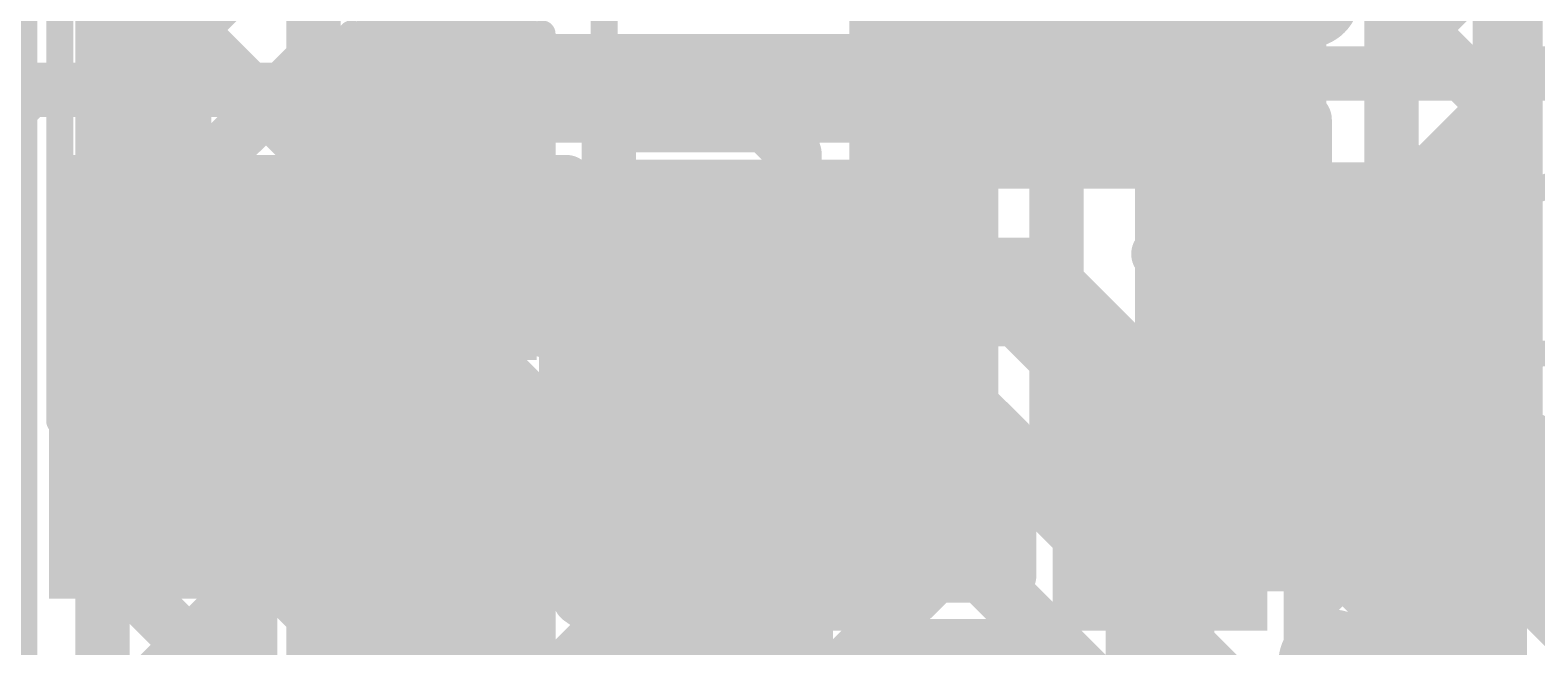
# Model space of a CAD drawing. Header units: millimetres. Extents: x -0.33 to 3.26, y -0.12 to 2.83.
# Drawn here: x 1.3882 to 1.6651, y 2.1546 to 2.268 of the extents above; entities that cross this region are included whole.
import ezdxf

# ---------------------------------------------------------------- set-up
doc = ezdxf.new("R2010")
doc.units = ezdxf.units.MM
doc.header["$MEASUREMENT"] = 0
for name, color, linetype in [('BottomLayer', 5, 'Continuous'), ('BottomOverlay', 54, 'Continuous'), ('BottomPaste', 16, 'Continuous'), ('BottomSolder', 6, 'Continuous'), ('TopLayer', 1, 'Continuous'), ('TopOverlay', 2, 'Continuous'), ('TopPaste', 8, 'Continuous'), ('TopSolder', 216, 'Continuous')]:
    doc.layers.add(name, color=color, linetype=linetype)
doc.styles.add('Arial', font='', dxfattribs={"height": 0.2})
doc.styles.get('Arial').set_extended_font_data('Arial')

# ---------------------------------------------------------------- blocks, each defined once
blk = doc.blocks.new('R__0402_B_117')
at = {"layer": 'BottomLayer'}
for points in [[(-0.0095, 0.0125), (-0.0095, -0.0125), (-0.0275, -0.0125), (-0.0275, 0.0125)], [(0.0275, 0.0125), (0.0275, -0.0125), (0.0095, -0.0125), (0.0095, 0.0125)]]:
    blk.add_hatch(color=5, dxfattribs=at).paths.add_polyline_path(points)
at = {"layer": 'BottomPaste'}
for points in [[(-0.0095, 0.0125), (-0.0095, -0.0125), (-0.0275, -0.0125), (-0.0275, 0.0125)], [(0.0275, 0.0125), (0.0275, -0.0125), (0.0095, -0.0125), (0.0095, 0.0125)]]:
    blk.add_hatch(color=16, dxfattribs=at).paths.add_polyline_path(points)
at = {"layer": 'BottomSolder'}
for points in [[(-0.0055, 0.0165), (-0.0055, -0.0165), (-0.0315, -0.0165), (-0.0315, 0.0165)], [(0.0315, 0.0165), (0.0315, -0.0165), (0.0055, -0.0165), (0.0055, 0.0165)]]:
    blk.add_hatch(color=6, dxfattribs=at).paths.add_polyline_path(points)
at = {"layer": 'BottomOverlay', "const_width": 0.005}
for points in [[(-0.0325, 0.0175), (-0.0325, -0.0175)], [(-0.0325, 0.0175), (-0.0085, 0.0175)], [(0.0085, 0.0175), (0.0325, 0.0175)], [(0.0325, 0.0175), (0.0325, -0.0175)], [(-0.0325, -0.0175), (-0.0085, -0.0175)], [(0.0085, -0.0175), (0.0325, -0.0175)]]:
    blk.add_lwpolyline(points, dxfattribs=at)
at = {"layer": 'BottomOverlay', "const_width": 0.0025}
for points in [[(-0.03375, 0.0175, 1), (-0.03125, 0.0175, 1)], [(-0.03375, 0.0175, 1), (-0.03125, 0.0175, 1)], [(-0.00975, 0.0175, 1), (-0.00725, 0.0175, 1)], [(0.00725, 0.0175, 1), (0.00975, 0.0175, 1)], [(0.03125, 0.0175, 1), (0.03375, 0.0175, 1)], [(0.03125, 0.0175, 1), (0.03375, 0.0175, 1)], [(-0.03375, -0.0175, 1), (-0.03125, -0.0175, 1)], [(-0.03375, -0.0175, 1), (-0.03125, -0.0175, 1)], [(-0.00975, -0.0175, 1), (-0.00725, -0.0175, 1)], [(0.00725, -0.0175, 1), (0.00975, -0.0175, 1)], [(0.03125, -0.0175, 1), (0.03375, -0.0175, 1)], [(0.03125, -0.0175, 1), (0.03375, -0.0175, 1)]]:
    blk.add_lwpolyline(points, format="xyb", close=True, dxfattribs=at)
blk = doc.blocks.new('R__0402_B_121')
at = {"layer": 'BottomLayer'}
for points in [[(-0.0095, 0.0125), (-0.0095, -0.0125), (-0.0275, -0.0125), (-0.0275, 0.0125)], [(0.0275, 0.0125), (0.0275, -0.0125), (0.0095, -0.0125), (0.0095, 0.0125)]]:
    blk.add_hatch(color=5, dxfattribs=at).paths.add_polyline_path(points)
at = {"layer": 'BottomPaste'}
for points in [[(-0.0095, 0.0125), (-0.0095, -0.0125), (-0.0275, -0.0125), (-0.0275, 0.0125)], [(0.0275, 0.0125), (0.0275, -0.0125), (0.0095, -0.0125), (0.0095, 0.0125)]]:
    blk.add_hatch(color=16, dxfattribs=at).paths.add_polyline_path(points)
at = {"layer": 'BottomSolder'}
for points in [[(-0.0055, 0.0165), (-0.0055, -0.0165), (-0.0315, -0.0165), (-0.0315, 0.0165)], [(0.0315, 0.0165), (0.0315, -0.0165), (0.0055, -0.0165), (0.0055, 0.0165)]]:
    blk.add_hatch(color=6, dxfattribs=at).paths.add_polyline_path(points)
at = {"layer": 'BottomOverlay', "const_width": 0.005}
for points in [[(-0.0325, 0.0175), (-0.0085, 0.0175)], [(-0.0325, 0.0175), (-0.0325, -0.0175)], [(0.0085, 0.0175), (0.0325, 0.0175)], [(0.0325, 0.0175), (0.0325, -0.0175)], [(-0.0325, -0.0175), (-0.0085, -0.0175)], [(0.0085, -0.0175), (0.0325, -0.0175)]]:
    blk.add_lwpolyline(points, dxfattribs=at)
at = {"layer": 'BottomOverlay', "const_width": 0.0025}
for points in [[(-0.03375, 0.0175, 1), (-0.03125, 0.0175, 1)], [(-0.03375, 0.0175, 1), (-0.03125, 0.0175, 1)], [(-0.00975, 0.0175, 1), (-0.00725, 0.0175, 1)], [(0.00725, 0.0175, 1), (0.00975, 0.0175, 1)], [(0.03125, 0.0175, 1), (0.03375, 0.0175, 1)], [(0.03125, 0.0175, 1), (0.03375, 0.0175, 1)], [(-0.03375, -0.0175, 1), (-0.03125, -0.0175, 1)], [(-0.03375, -0.0175, 1), (-0.03125, -0.0175, 1)], [(-0.00975, -0.0175, 1), (-0.00725, -0.0175, 1)], [(0.00725, -0.0175, 1), (0.00975, -0.0175, 1)], [(0.03125, -0.0175, 1), (0.03375, -0.0175, 1)], [(0.03125, -0.0175, 1), (0.03375, -0.0175, 1)]]:
    blk.add_lwpolyline(points, format="xyb", close=True, dxfattribs=at)
blk = doc.blocks.new('SOT23_3_B_167')
at = {"layer": 'BottomLayer'}
for points in [[(-0.02166, 0.02657), (-0.05316, 0.02657), (-0.05316, 0.05807), (-0.02166, 0.05807)], [(0.05314, 0.02657), (0.02165, 0.02657), (0.02165, 0.05807), (0.05314, 0.05807)], [(0.01574, -0.05807), (-0.01575, -0.05807), (-0.01575, -0.02657), (0.01574, -0.02657)]]:
    blk.add_hatch(color=5, dxfattribs=at).paths.add_polyline_path(points)
at = {"layer": 'BottomPaste'}
for points in [[(-0.02166, 0.02657), (-0.05316, 0.02657), (-0.05316, 0.05807), (-0.02166, 0.05807)], [(0.05314, 0.02657), (0.02165, 0.02657), (0.02165, 0.05807), (0.05314, 0.05807)], [(0.01574, -0.05807), (-0.01575, -0.05807), (-0.01575, -0.02657), (0.01574, -0.02657)]]:
    blk.add_hatch(color=16, dxfattribs=at).paths.add_polyline_path(points)
at = {"layer": 'BottomSolder'}
for points in [[(-0.01766, 0.02257), (-0.05716, 0.02257), (-0.05716, 0.06207), (-0.01766, 0.06207)], [(0.05714, 0.02257), (0.01765, 0.02257), (0.01765, 0.06207), (0.05714, 0.06207)], [(0.01974, -0.06207), (-0.01975, -0.06207), (-0.01975, -0.02257), (0.01974, -0.02257)]]:
    blk.add_hatch(color=6, dxfattribs=at).paths.add_polyline_path(points)
at = {"layer": 'BottomOverlay'}
for points, const_width in [([(-0.06409, 0.068, 1), (-0.07393, 0.068, 1)], 0.00984), ([(-0.07639, 0.068, 1), (-0.07147, 0.068, 1)], 0.00492), ([(-0.06655, 0.068, 1), (-0.06162, 0.068, 1)], 0.00492), ([(-0.01351, 0.032, 1), (-0.00851, 0.032, 1)], 0.005), ([(0.00849, 0.032, 1), (0.01349, 0.032, 1)], 0.005), ([(-0.06651, 0.03, 1), (-0.06151, 0.03, 1)], 0.005), ([(0.06149, 0.03, 1), (0.06649, 0.03, 1)], 0.005), ([(-0.06651, -0.032, 1), (-0.06151, -0.032, 1)], 0.005), ([(-0.06651, -0.032, 1), (-0.06151, -0.032, 1)], 0.005), ([(-0.03151, -0.032, 1), (-0.02651, -0.032, 1)], 0.005), ([(0.02649, -0.031, 1), (0.03149, -0.031, 1)], 0.005), ([(0.06149, -0.031, 1), (0.06649, -0.031, 1)], 0.005), ([(0.06149, -0.031, 1), (0.06649, -0.031, 1)], 0.005)]:
    blk.add_lwpolyline(points, format="xyb", close=True, dxfattribs=dict(at, const_width=const_width))
at = {"layer": 'BottomOverlay', "const_width": 0.01}
for points in [[(0.01099, 0.032), (-0.01101, 0.032)], [(-0.06401, 0.03), (-0.06401, -0.032)], [(0.06399, 0.03), (0.06399, -0.031)], [(-0.02901, -0.032), (-0.06401, -0.032)], [(0.06399, -0.031), (0.02899, -0.031)]]:
    blk.add_lwpolyline(points, dxfattribs=at)
blk = doc.blocks.new('SOT23_3_B_171')
at = {"layer": 'BottomLayer'}
for points in [[(-0.02166, 0.02657), (-0.05316, 0.02657), (-0.05316, 0.05807), (-0.02166, 0.05807)], [(0.05314, 0.02657), (0.02165, 0.02657), (0.02165, 0.05807), (0.05314, 0.05807)], [(0.01574, -0.05807), (-0.01575, -0.05807), (-0.01575, -0.02657), (0.01574, -0.02657)]]:
    blk.add_hatch(color=5, dxfattribs=at).paths.add_polyline_path(points)
at = {"layer": 'BottomPaste'}
for points in [[(-0.02166, 0.02657), (-0.05316, 0.02657), (-0.05316, 0.05807), (-0.02166, 0.05807)], [(0.05314, 0.02657), (0.02165, 0.02657), (0.02165, 0.05807), (0.05314, 0.05807)], [(0.01574, -0.05807), (-0.01575, -0.05807), (-0.01575, -0.02657), (0.01574, -0.02657)]]:
    blk.add_hatch(color=16, dxfattribs=at).paths.add_polyline_path(points)
at = {"layer": 'BottomSolder'}
for points in [[(-0.01766, 0.02257), (-0.05716, 0.02257), (-0.05716, 0.06207), (-0.01766, 0.06207)], [(0.05714, 0.02257), (0.01765, 0.02257), (0.01765, 0.06207), (0.05714, 0.06207)], [(0.01974, -0.06207), (-0.01975, -0.06207), (-0.01975, -0.02257), (0.01974, -0.02257)]]:
    blk.add_hatch(color=6, dxfattribs=at).paths.add_polyline_path(points)
at = {"layer": 'BottomOverlay'}
for points, const_width in [([(-0.06409, 0.068, 1), (-0.07393, 0.068, 1)], 0.00984), ([(-0.07639, 0.068, 1), (-0.07147, 0.068, 1)], 0.00492), ([(-0.06655, 0.068, 1), (-0.06162, 0.068, 1)], 0.00492), ([(-0.01351, 0.032, 1), (-0.00851, 0.032, 1)], 0.005), ([(0.00849, 0.032, 1), (0.01349, 0.032, 1)], 0.005), ([(-0.06651, 0.03, 1), (-0.06151, 0.03, 1)], 0.005), ([(0.06149, 0.03, 1), (0.06649, 0.03, 1)], 0.005), ([(-0.06651, -0.032, 1), (-0.06151, -0.032, 1)], 0.005), ([(-0.06651, -0.032, 1), (-0.06151, -0.032, 1)], 0.005), ([(-0.03151, -0.032, 1), (-0.02651, -0.032, 1)], 0.005), ([(0.02649, -0.031, 1), (0.03149, -0.031, 1)], 0.005), ([(0.06149, -0.031, 1), (0.06649, -0.031, 1)], 0.005), ([(0.06149, -0.031, 1), (0.06649, -0.031, 1)], 0.005)]:
    blk.add_lwpolyline(points, format="xyb", close=True, dxfattribs=dict(at, const_width=const_width))
at = {"layer": 'BottomOverlay', "const_width": 0.01}
for points in [[(0.01099, 0.032), (-0.01101, 0.032)], [(-0.06401, 0.03), (-0.06401, -0.032)], [(0.06399, 0.03), (0.06399, -0.031)], [(-0.02901, -0.032), (-0.06401, -0.032)], [(0.06399, -0.031), (0.02899, -0.031)]]:
    blk.add_lwpolyline(points, dxfattribs=at)
blk = doc.blocks.new('SOT23_3_B_175')
at = {"layer": 'BottomLayer'}
for points in [[(-0.02166, 0.02657), (-0.05316, 0.02657), (-0.05316, 0.05807), (-0.02166, 0.05807)], [(0.05314, 0.02657), (0.02165, 0.02657), (0.02165, 0.05807), (0.05314, 0.05807)], [(0.01574, -0.05807), (-0.01575, -0.05807), (-0.01575, -0.02657), (0.01574, -0.02657)]]:
    blk.add_hatch(color=5, dxfattribs=at).paths.add_polyline_path(points)
at = {"layer": 'BottomPaste'}
for points in [[(-0.02166, 0.02657), (-0.05316, 0.02657), (-0.05316, 0.05807), (-0.02166, 0.05807)], [(0.05314, 0.02657), (0.02165, 0.02657), (0.02165, 0.05807), (0.05314, 0.05807)], [(0.01574, -0.05807), (-0.01575, -0.05807), (-0.01575, -0.02657), (0.01574, -0.02657)]]:
    blk.add_hatch(color=16, dxfattribs=at).paths.add_polyline_path(points)
at = {"layer": 'BottomSolder'}
for points in [[(-0.01766, 0.02257), (-0.05716, 0.02257), (-0.05716, 0.06207), (-0.01766, 0.06207)], [(0.05714, 0.02257), (0.01765, 0.02257), (0.01765, 0.06207), (0.05714, 0.06207)], [(0.01974, -0.06207), (-0.01975, -0.06207), (-0.01975, -0.02257), (0.01974, -0.02257)]]:
    blk.add_hatch(color=6, dxfattribs=at).paths.add_polyline_path(points)
at = {"layer": 'BottomOverlay'}
for points, const_width in [([(-0.06409, 0.068, 1), (-0.07393, 0.068, 1)], 0.00984), ([(-0.07639, 0.068, 1), (-0.07147, 0.068, 1)], 0.00492), ([(-0.06655, 0.068, 1), (-0.06162, 0.068, 1)], 0.00492), ([(-0.01351, 0.032, 1), (-0.00851, 0.032, 1)], 0.005), ([(0.00849, 0.032, 1), (0.01349, 0.032, 1)], 0.005), ([(-0.06651, 0.03, 1), (-0.06151, 0.03, 1)], 0.005), ([(0.06149, 0.03, 1), (0.06649, 0.03, 1)], 0.005), ([(-0.06651, -0.032, 1), (-0.06151, -0.032, 1)], 0.005), ([(-0.06651, -0.032, 1), (-0.06151, -0.032, 1)], 0.005), ([(-0.03151, -0.032, 1), (-0.02651, -0.032, 1)], 0.005), ([(0.02649, -0.031, 1), (0.03149, -0.031, 1)], 0.005), ([(0.06149, -0.031, 1), (0.06649, -0.031, 1)], 0.005), ([(0.06149, -0.031, 1), (0.06649, -0.031, 1)], 0.005)]:
    blk.add_lwpolyline(points, format="xyb", close=True, dxfattribs=dict(at, const_width=const_width))
at = {"layer": 'BottomOverlay', "const_width": 0.01}
for points in [[(0.01099, 0.032), (-0.01101, 0.032)], [(-0.06401, 0.03), (-0.06401, -0.032)], [(0.06399, 0.03), (0.06399, -0.031)], [(-0.02901, -0.032), (-0.06401, -0.032)], [(0.06399, -0.031), (0.02899, -0.031)]]:
    blk.add_lwpolyline(points, dxfattribs=at)
blk = doc.blocks.new('R__0402_B_220')
at = {"layer": 'BottomLayer'}
for points in [[(-0.0095, 0.0125), (-0.0095, -0.0125), (-0.0275, -0.0125), (-0.0275, 0.0125)], [(0.0275, 0.0125), (0.0275, -0.0125), (0.0095, -0.0125), (0.0095, 0.0125)]]:
    blk.add_hatch(color=5, dxfattribs=at).paths.add_polyline_path(points)
at = {"layer": 'BottomPaste'}
for points in [[(-0.0095, 0.0125), (-0.0095, -0.0125), (-0.0275, -0.0125), (-0.0275, 0.0125)], [(0.0275, 0.0125), (0.0275, -0.0125), (0.0095, -0.0125), (0.0095, 0.0125)]]:
    blk.add_hatch(color=16, dxfattribs=at).paths.add_polyline_path(points)
at = {"layer": 'BottomSolder'}
for points in [[(-0.0055, 0.0165), (-0.0055, -0.0165), (-0.0315, -0.0165), (-0.0315, 0.0165)], [(0.0315, 0.0165), (0.0315, -0.0165), (0.0055, -0.0165), (0.0055, 0.0165)]]:
    blk.add_hatch(color=6, dxfattribs=at).paths.add_polyline_path(points)
at = {"layer": 'BottomOverlay', "const_width": 0.005}
for points in [[(-0.0085, 0.0175), (-0.0325, 0.0175)], [(-0.0325, -0.0175), (-0.0325, 0.0175)], [(0.0325, 0.0175), (0.0085, 0.0175)], [(0.0325, -0.0175), (0.0325, 0.0175)], [(-0.0085, -0.0175), (-0.0325, -0.0175)], [(0.0325, -0.0175), (0.0085, -0.0175)]]:
    blk.add_lwpolyline(points, dxfattribs=at)
at = {"layer": 'BottomOverlay', "const_width": 0.0025}
for points in [[(-0.03375, 0.0175, 1), (-0.03125, 0.0175, 1)], [(-0.03375, 0.0175, 1), (-0.03125, 0.0175, 1)], [(-0.00975, 0.0175, 1), (-0.00725, 0.0175, 1)], [(0.00725, 0.0175, 1), (0.00975, 0.0175, 1)], [(0.03125, 0.0175, 1), (0.03375, 0.0175, 1)], [(0.03125, 0.0175, 1), (0.03375, 0.0175, 1)], [(-0.03375, -0.0175, 1), (-0.03125, -0.0175, 1)], [(-0.03375, -0.0175, 1), (-0.03125, -0.0175, 1)], [(-0.00975, -0.0175, 1), (-0.00725, -0.0175, 1)], [(0.00725, -0.0175, 1), (0.00975, -0.0175, 1)], [(0.03125, -0.0175, 1), (0.03375, -0.0175, 1)], [(0.03125, -0.0175, 1), (0.03375, -0.0175, 1)]]:
    blk.add_lwpolyline(points, format="xyb", close=True, dxfattribs=at)
blk = doc.blocks.new('LED_SMT_239')
at = {"layer": 'TopLayer'}
for points in [[(-0.06, 0.03), (-0.02, 0.03), (-0.02, -0.03), (-0.06, -0.03)], [(0.02, 0.03), (0.06, 0.03), (0.06, -0.03), (0.02, -0.03)]]:
    blk.add_hatch(color=1, dxfattribs=at).paths.add_polyline_path(points)
at = {"layer": 'TopOverlay'}
blk.add_hatch(color=2, dxfattribs=at).paths.add_polyline_path([(0.0977, 0.037), (0.064, 0.037), (0.064, -0.037), (0.0977, -0.037)])
at = {"layer": 'TopPaste'}
for points in [[(-0.06, 0.03), (-0.02, 0.03), (-0.02, -0.03), (-0.06, -0.03)], [(0.02, 0.03), (0.06, 0.03), (0.06, -0.03), (0.02, -0.03)]]:
    blk.add_hatch(color=8, dxfattribs=at).paths.add_polyline_path(points)
at = {"layer": 'TopSolder'}
for points in [[(-0.064, 0.034), (-0.016, 0.034), (-0.016, -0.034), (-0.064, -0.034)], [(0.016, 0.034), (0.064, 0.034), (0.064, -0.034), (0.016, -0.034)]]:
    blk.add_hatch(color=216, dxfattribs=at).paths.add_polyline_path(points)
at = {"layer": 'TopOverlay', "const_width": 0.005}
for points in [[(0.065, 0.035), (-0.065, 0.035)], [(-0.065, -0.035), (-0.065, 0.035)], [(0.065, -0.035), (0.065, 0.035)], [(0.065, -0.035), (-0.065, -0.035)]]:
    blk.add_lwpolyline(points, dxfattribs=at)
at = {"layer": 'TopOverlay', "const_width": 0.0025}
for points in [[(-0.06625, 0.035, 1), (-0.06375, 0.035, 1)], [(-0.06625, 0.035, 1), (-0.06375, 0.035, 1)], [(0.06375, 0.035, 1), (0.06625, 0.035, 1)], [(0.06375, 0.035, 1), (0.06625, 0.035, 1)], [(-0.06625, -0.035, 1), (-0.06375, -0.035, 1)], [(-0.06625, -0.035, 1), (-0.06375, -0.035, 1)], [(0.06375, -0.035, 1), (0.06625, -0.035, 1)], [(0.06375, -0.035, 1), (0.06625, -0.035, 1)]]:
    blk.add_lwpolyline(points, format="xyb", close=True, dxfattribs=at)
blk = doc.blocks.new('LED_SMT_240')
at = {"layer": 'TopLayer'}
for points in [[(-0.06, 0.03), (-0.02, 0.03), (-0.02, -0.03), (-0.06, -0.03)], [(0.02, 0.03), (0.06, 0.03), (0.06, -0.03), (0.02, -0.03)]]:
    blk.add_hatch(color=1, dxfattribs=at).paths.add_polyline_path(points)
at = {"layer": 'TopOverlay'}
blk.add_hatch(color=2, dxfattribs=at).paths.add_polyline_path([(0.096, 0.03699), (0.064, 0.03699), (0.064, -0.03701), (0.096, -0.03701)])
at = {"layer": 'TopPaste'}
for points in [[(-0.06, 0.03), (-0.02, 0.03), (-0.02, -0.03), (-0.06, -0.03)], [(0.02, 0.03), (0.06, 0.03), (0.06, -0.03), (0.02, -0.03)]]:
    blk.add_hatch(color=8, dxfattribs=at).paths.add_polyline_path(points)
at = {"layer": 'TopSolder'}
for points in [[(-0.064, 0.034), (-0.016, 0.034), (-0.016, -0.034), (-0.064, -0.034)], [(0.016, 0.034), (0.064, 0.034), (0.064, -0.034), (0.016, -0.034)]]:
    blk.add_hatch(color=216, dxfattribs=at).paths.add_polyline_path(points)
at = {"layer": 'TopOverlay', "const_width": 0.005}
for points in [[(0.065, 0.035), (-0.065, 0.035)], [(-0.065, -0.035), (-0.065, 0.035)], [(0.065, -0.035), (0.065, 0.035)], [(0.065, -0.035), (-0.065, -0.035)]]:
    blk.add_lwpolyline(points, dxfattribs=at)
at = {"layer": 'TopOverlay', "const_width": 0.0025}
for points in [[(-0.06625, 0.035, 1), (-0.06375, 0.035, 1)], [(-0.06625, 0.035, 1), (-0.06375, 0.035, 1)], [(0.06375, 0.035, 1), (0.06625, 0.035, 1)], [(0.06375, 0.035, 1), (0.06625, 0.035, 1)], [(-0.06625, -0.035, 1), (-0.06375, -0.035, 1)], [(-0.06625, -0.035, 1), (-0.06375, -0.035, 1)], [(0.06375, -0.035, 1), (0.06625, -0.035, 1)], [(0.06375, -0.035, 1), (0.06625, -0.035, 1)]]:
    blk.add_lwpolyline(points, format="xyb", close=True, dxfattribs=at)
blk = doc.blocks.new('LED_SMT_241')
at = {"layer": 'TopLayer'}
for points in [[(-0.06, 0.03), (-0.02, 0.03), (-0.02, -0.03), (-0.06, -0.03)], [(0.02, 0.03), (0.06, 0.03), (0.06, -0.03), (0.02, -0.03)]]:
    blk.add_hatch(color=1, dxfattribs=at).paths.add_polyline_path(points)
at = {"layer": 'TopOverlay'}
blk.add_hatch(color=2, dxfattribs=at).paths.add_polyline_path([(0.095, 0.037), (0.064, 0.037), (0.064, -0.037), (0.095, -0.037)])
at = {"layer": 'TopPaste'}
for points in [[(-0.06, 0.03), (-0.02, 0.03), (-0.02, -0.03), (-0.06, -0.03)], [(0.02, 0.03), (0.06, 0.03), (0.06, -0.03), (0.02, -0.03)]]:
    blk.add_hatch(color=8, dxfattribs=at).paths.add_polyline_path(points)
at = {"layer": 'TopSolder'}
for points in [[(-0.064, 0.034), (-0.016, 0.034), (-0.016, -0.034), (-0.064, -0.034)], [(0.016, 0.034), (0.064, 0.034), (0.064, -0.034), (0.016, -0.034)]]:
    blk.add_hatch(color=216, dxfattribs=at).paths.add_polyline_path(points)
at = {"layer": 'TopOverlay', "const_width": 0.005}
for points in [[(0.065, 0.035), (-0.065, 0.035)], [(-0.065, -0.035), (-0.065, 0.035)], [(0.065, -0.035), (0.065, 0.035)], [(0.065, -0.035), (-0.065, -0.035)]]:
    blk.add_lwpolyline(points, dxfattribs=at)
at = {"layer": 'TopOverlay', "const_width": 0.0025}
for points in [[(-0.06625, 0.035, 1), (-0.06375, 0.035, 1)], [(-0.06625, 0.035, 1), (-0.06375, 0.035, 1)], [(0.06375, 0.035, 1), (0.06625, 0.035, 1)], [(0.06375, 0.035, 1), (0.06625, 0.035, 1)], [(-0.06625, -0.035, 1), (-0.06375, -0.035, 1)], [(-0.06625, -0.035, 1), (-0.06375, -0.035, 1)], [(0.06375, -0.035, 1), (0.06625, -0.035, 1)], [(0.06375, -0.035, 1), (0.06625, -0.035, 1)]]:
    blk.add_lwpolyline(points, format="xyb", close=True, dxfattribs=at)

msp = doc.modelspace()

# ---------------------------------------------------------------- hatches: boundary and pattern name
at = {"layer": 'BottomLayer'}
msp.add_hatch(color=5, dxfattribs=at).paths.add_polyline_path([(1.54861, 2.23876), (1.62661, 2.23876), (1.62661, 2.31176), (1.54861, 2.31176)])

# ---------------------------------------------------------------- linework, layer by layer
for points, const_width in [([(1.409, 2.204), (1.409, 2.399)], 0.025), ([(1.377, 2.039), (1.377, 2.384)], 0.025), ([(1.4015, 2.039), (1.4015, 2.384)], 0.01), ([(1.63861, 2.22676), (1.63861, 2.32376)], 0.01), ([(1.6585, 2.02415), (1.6585, 2.3096)], 0.01), ([(1.4015, 2.25203), (1.44034, 2.29087)], 0.01), ([(1.4015, 2.28391), (1.44034, 2.24507)], 0.01), ([(1.63861, 2.26286), (1.6585, 2.28275)], 0.01), ([(1.44034, 2.24126), (1.44034, 2.27326)], 0.01), ([(1.63861, 2.27308), (1.6585, 2.25319)], 0.01), ([(1.4015, 2.22374), (1.44034, 2.26259)], 0.01), ([(1.46561, 2.25726), (1.58011, 2.25726)], 0.02), ([(1.4015, 2.25563), (1.44034, 2.21679)], 0.01), ([(1.63861, 2.23458), (1.6585, 2.25447)], 0.01), ([(1.63861, 2.24479), (1.6585, 2.2249)], 0.01), ([(1.44034, 2.23626), (1.44034, 2.24126)], 0.01), ([(1.44034, 2.23626), (1.44034, 2.24126)], 0.01), ([(1.44034, 2.19926), (1.44034, 2.23626)], 0.01), ([(1.4015, 2.19546), (1.44034, 2.2343)], 0.01), ([(1.4015, 2.22734), (1.45958, 2.16926)], 0.01), ([(1.46561, 2.21976), (1.46561, 2.22026)], 0.02), ([(1.46561, 2.21976), (1.57161, 2.21976)], 0.02), ([(1.57161, 2.21976), (1.59602, 2.19535)], 0.02), ([(1.59572, 2.22676), (1.63861, 2.22676)], 0.01), ([(1.59572, 2.22676), (1.61153, 2.21095)], 0.01), ([(1.59911, 2.22337), (1.60251, 2.22676)], 0.01), ([(1.60007, 2.22676), (1.62191, 2.20493)], 0.01), ([(1.61316, 2.20914), (1.63079, 2.22676)], 0.01), ([(1.62377, 2.19145), (1.6585, 2.22619)], 0.01), ([(1.62836, 2.22676), (1.6585, 2.19662)], 0.01), ([(1.409, 2.204), (1.42974, 2.18326)], 0.025), ([(1.4015, 2.16718), (1.44034, 2.20602)], 0.01), ([(1.61583, 2.20493), (1.62377, 2.20493)], 0.01), ([(1.62377, 2.14943), (1.62377, 2.20493)], 0.01), ([(1.62377, 2.20307), (1.6585, 2.16833)], 0.01), ([(1.59602, 2.17718), (1.59602, 2.19535)], 0.02), ([(1.4015, 2.19906), (1.44034, 2.16022)], 0.01), ([(1.4015, 2.13889), (1.46088, 2.19827)], 0.01), ([(1.44034, 2.19926), (1.45763, 2.19926)], 0.01), ([(1.45802, 2.19911), (1.48787, 2.16926)], 0.01), ([(1.46015, 2.16926), (1.48865, 2.19776)], 0.01), ([(1.46561, 2.19776), (1.5625, 2.19776)], 0.01), ([(1.48765, 2.19776), (1.53087, 2.15455)], 0.01), ([(1.48844, 2.16926), (1.51694, 2.19776)], 0.01), ([(1.50035, 2.15289), (1.54522, 2.19776)], 0.01), ([(1.51594, 2.19776), (1.54613, 2.16757)], 0.01), ([(1.54422, 2.19776), (1.56827, 2.17371)], 0.01), ([(1.5625, 2.19776), (1.56827, 2.19199)], 0.01), ([(1.62377, 2.16317), (1.6585, 2.1979)], 0.01), ([(1.54332, 2.16757), (1.568, 2.19226)], 0.01), ([(1.56827, 2.16757), (1.56827, 2.19199)], 0.01), ([(1.42974, 2.18326), (1.46484, 2.18326)], 0.025), ([(1.46561, 2.18326), (1.50839, 2.18326)], 0.025), ([(1.50839, 2.18326), (1.52121, 2.17044)], 0.025), ([(1.59602, 2.05518), (1.59602, 2.17718)], 0.02), ([(1.52121, 2.05518), (1.52121, 2.17044)], 0.025), ([(1.62377, 2.17478), (1.6585, 2.14005)], 0.01), ([(1.4015, 2.17078), (1.44034, 2.13193)], 0.01), ([(1.44034, 2.16926), (1.48934, 2.16926)], 0.01), ([(1.44034, 2.13226), (1.44034, 2.16926)], 0.01), ([(1.48934, 2.16334), (1.48934, 2.16926)], 0.01), ([(1.61802, 2.12914), (1.6585, 2.16962)], 0.01), ([(1.48934, 2.16779), (1.53087, 2.12626)], 0.01), ([(1.53087, 2.16757), (1.56827, 2.16757)], 0.01), ([(1.53087, 2.11207), (1.53087, 2.16757)], 0.01), ([(1.49227, 2.16096), (1.5037, 2.14953)], 0.01), ([(1.509, 2.13325), (1.53087, 2.15512)], 0.01)]:
    msp.add_lwpolyline(points, dxfattribs=dict(at, const_width=const_width))
for points, const_width in [([(1.43784, 2.26259, 1), (1.44284, 2.26259, 1)], 0.005), ([(1.46061, 2.25726, 1), (1.47061, 2.25726, 1)], 0.01), ([(1.57511, 2.25726, 1), (1.58511, 2.25726, 1)], 0.01), ([(1.63611, 2.26286, 1), (1.64111, 2.26286, 1)], 0.005), ([(1.399, 2.25563, 1), (1.404, 2.25563, 1)], 0.005), ([(1.656, 2.25447, 1), (1.661, 2.25447, 1)], 0.005), ([(1.656, 2.25319, 1), (1.661, 2.25319, 1)], 0.005), ([(1.399, 2.25203, 1), (1.404, 2.25203, 1)], 0.005), ([(1.43784, 2.24507, 1), (1.44284, 2.24507, 1)], 0.005), ([(1.63611, 2.24479, 1), (1.64111, 2.24479, 1)], 0.005), ([(1.43784, 2.24126, 1), (1.44284, 2.24126, 1)], 0.005), ([(1.43784, 2.24126, 1), (1.44284, 2.24126, 1)], 0.005), ([(1.43784, 2.24126, 1), (1.44284, 2.24126, 1)], 0.005), ([(1.43784, 2.23626, 1), (1.44284, 2.23626, 1)], 0.005), ([(1.43784, 2.23626, 1), (1.44284, 2.23626, 1)], 0.005), ([(1.43784, 2.23626, 1), (1.44284, 2.23626, 1)], 0.005), ([(1.43784, 2.2343, 1), (1.44284, 2.2343, 1)], 0.005), ([(1.63611, 2.23458, 1), (1.64111, 2.23458, 1)], 0.005), ([(1.399, 2.22734, 1), (1.404, 2.22734, 1)], 0.005), ([(1.46061, 2.22026, 1), (1.47061, 2.22026, 1)], 0.01), ([(1.46061, 2.21976, 1), (1.47061, 2.21976, 1)], 0.01), ([(1.46061, 2.21976, 1), (1.47061, 2.21976, 1)], 0.01), ([(1.56661, 2.21976, 1), (1.57661, 2.21976, 1)], 0.01), ([(1.56661, 2.21976, 1), (1.57661, 2.21976, 1)], 0.01), ([(1.59322, 2.22676, 1), (1.59822, 2.22676, 1)], 0.005), ([(1.59322, 2.22676, 1), (1.59822, 2.22676, 1)], 0.005), ([(1.59757, 2.22676, 1), (1.60257, 2.22676, 1)], 0.005), ([(1.60001, 2.22676, 1), (1.60501, 2.22676, 1)], 0.005), ([(1.62586, 2.22676, 1), (1.63086, 2.22676, 1)], 0.005), ([(1.62829, 2.22676, 1), (1.63329, 2.22676, 1)], 0.005), ([(1.63611, 2.22676, 1), (1.64111, 2.22676, 1)], 0.005), ([(1.63611, 2.22676, 1), (1.64111, 2.22676, 1)], 0.005), ([(1.656, 2.22619, 1), (1.661, 2.22619, 1)], 0.005), ([(1.656, 2.2249, 1), (1.661, 2.2249, 1)], 0.005), ([(1.399, 2.22374, 1), (1.404, 2.22374, 1)], 0.005), ([(1.59661, 2.22337, 1), (1.60161, 2.22337, 1)], 0.005), ([(1.43784, 2.21679, 1), (1.44284, 2.21679, 1)], 0.005), ([(1.40275, 2.204, 1), (1.41525, 2.204, 1)], 0.0125), ([(1.40275, 2.204, 1), (1.41525, 2.204, 1)], 0.0125), ([(1.60903, 2.21095, 1), (1.61403, 2.21095, 1)], 0.005), ([(1.60903, 2.21095, 1), (1.61403, 2.21095, 1)], 0.005), ([(1.60907, 2.21091, 1), (1.61407, 2.21091, 1)], 0.005), ([(1.61066, 2.20914, 1), (1.61566, 2.20914, 1)], 0.005), ([(1.43784, 2.20602, 1), (1.44284, 2.20602, 1)], 0.005), ([(1.61333, 2.20493, 1), (1.61833, 2.20493, 1)], 0.005), ([(1.61333, 2.20493, 1), (1.61833, 2.20493, 1)], 0.005), ([(1.61333, 2.20493, 1), (1.61833, 2.20493, 1)], 0.005), ([(1.61941, 2.20493, 1), (1.62441, 2.20493, 1)], 0.005), ([(1.62127, 2.20493, 1), (1.62627, 2.20493, 1)], 0.005), ([(1.62127, 2.20493, 1), (1.62627, 2.20493, 1)], 0.005), ([(1.62127, 2.20307, 1), (1.62627, 2.20307, 1)], 0.005), ([(1.59102, 2.19535, 1), (1.60102, 2.19535, 1)], 0.01), ([(1.59102, 2.19535, 1), (1.60102, 2.19535, 1)], 0.01), ([(1.399, 2.19906, 1), (1.404, 2.19906, 1)], 0.005), ([(1.43784, 2.19926, 1), (1.44284, 2.19926, 1)], 0.005), ([(1.43784, 2.19926, 1), (1.44284, 2.19926, 1)], 0.005), ([(1.45513, 2.19926, 1), (1.46013, 2.19926, 1)], 0.005), ([(1.45513, 2.19926, 1), (1.46013, 2.19926, 1)], 0.005), ([(1.45513, 2.19926, 1), (1.46013, 2.19926, 1)], 0.005), ([(1.45552, 2.19911, 1), (1.46052, 2.19911, 1)], 0.005), ([(1.45838, 2.19827, 1), (1.46338, 2.19827, 1)], 0.005), ([(1.46311, 2.19776, 1), (1.46811, 2.19776, 1)], 0.005), ([(1.46311, 2.19776, 1), (1.46811, 2.19776, 1)], 0.005), ([(1.46311, 2.19776, 1), (1.46811, 2.19776, 1)], 0.005), ([(1.48515, 2.19776, 1), (1.49015, 2.19776, 1)], 0.005), ([(1.48615, 2.19776, 1), (1.49115, 2.19776, 1)], 0.005), ([(1.51344, 2.19776, 1), (1.51844, 2.19776, 1)], 0.005), ([(1.51444, 2.19776, 1), (1.51944, 2.19776, 1)], 0.005), ([(1.54172, 2.19776, 1), (1.54672, 2.19776, 1)], 0.005), ([(1.54272, 2.19776, 1), (1.54772, 2.19776, 1)], 0.005), ([(1.56, 2.19776, 1), (1.565, 2.19776, 1)], 0.005), ([(1.56, 2.19776, 1), (1.565, 2.19776, 1)], 0.005), ([(1.656, 2.1979, 1), (1.661, 2.1979, 1)], 0.005), ([(1.399, 2.19546, 1), (1.404, 2.19546, 1)], 0.005), ([(1.656, 2.19662, 1), (1.661, 2.19662, 1)], 0.005), ([(1.5655, 2.19226, 1), (1.5705, 2.19226, 1)], 0.005), ([(1.56577, 2.19199, 1), (1.57077, 2.19199, 1)], 0.005), ([(1.56577, 2.19199, 1), (1.57077, 2.19199, 1)], 0.005), ([(1.62127, 2.19145, 1), (1.62627, 2.19145, 1)], 0.005), ([(1.42349, 2.18326, 1), (1.43599, 2.18326, 1)], 0.0125), ([(1.42349, 2.18326, 1), (1.43599, 2.18326, 1)], 0.0125), ([(1.45859, 2.18326, 1), (1.47109, 2.18326, 1)], 0.0125), ([(1.45936, 2.18326, 1), (1.47186, 2.18326, 1)], 0.0125), ([(1.50214, 2.18326, 1), (1.51464, 2.18326, 1)], 0.0125), ([(1.50214, 2.18326, 1), (1.51464, 2.18326, 1)], 0.0125), ([(1.59102, 2.17718, 1), (1.60102, 2.17718, 1)], 0.01), ([(1.59102, 2.17718, 1), (1.60102, 2.17718, 1)], 0.01), ([(1.51496, 2.17044, 1), (1.52746, 2.17044, 1)], 0.0125), ([(1.51496, 2.17044, 1), (1.52746, 2.17044, 1)], 0.0125), ([(1.62127, 2.17478, 1), (1.62627, 2.17478, 1)], 0.005), ([(1.56577, 2.17371, 1), (1.57077, 2.17371, 1)], 0.005), ([(1.399, 2.17078, 1), (1.404, 2.17078, 1)], 0.005), ([(1.43784, 2.16926, 1), (1.44284, 2.16926, 1)], 0.005), ([(1.43784, 2.16926, 1), (1.44284, 2.16926, 1)], 0.005), ([(1.45708, 2.16926, 1), (1.46208, 2.16926, 1)], 0.005), ([(1.45765, 2.16926, 1), (1.46265, 2.16926, 1)], 0.005), ([(1.48537, 2.16926, 1), (1.49037, 2.16926, 1)], 0.005), ([(1.48594, 2.16926, 1), (1.49094, 2.16926, 1)], 0.005), ([(1.48684, 2.16926, 1), (1.49184, 2.16926, 1)], 0.005), ([(1.48684, 2.16926, 1), (1.49184, 2.16926, 1)], 0.005), ([(1.656, 2.16962, 1), (1.661, 2.16962, 1)], 0.005), ([(1.399, 2.16718, 1), (1.404, 2.16718, 1)], 0.005), ([(1.48684, 2.16779, 1), (1.49184, 2.16779, 1)], 0.005), ([(1.52837, 2.16757, 1), (1.53337, 2.16757, 1)], 0.005), ([(1.52837, 2.16757, 1), (1.53337, 2.16757, 1)], 0.005), ([(1.54082, 2.16757, 1), (1.54582, 2.16757, 1)], 0.005), ([(1.54363, 2.16757, 1), (1.54863, 2.16757, 1)], 0.005), ([(1.56577, 2.16757, 1), (1.57077, 2.16757, 1)], 0.005), ([(1.56577, 2.16757, 1), (1.57077, 2.16757, 1)], 0.005), ([(1.656, 2.16833, 1), (1.661, 2.16833, 1)], 0.005), ([(1.48684, 2.16334, 1), (1.49184, 2.16334, 1)], 0.005), ([(1.48684, 2.16334, 1), (1.49184, 2.16334, 1)], 0.005), ([(1.48684, 2.16334, 1), (1.49184, 2.16334, 1)], 0.005), ([(1.48975, 2.16099, 1), (1.49475, 2.16099, 1)], 0.005), ([(1.48977, 2.16096, 1), (1.49477, 2.16096, 1)], 0.005), ([(1.48977, 2.16096, 1), (1.49477, 2.16096, 1)], 0.005), ([(1.62127, 2.16317, 1), (1.62627, 2.16317, 1)], 0.005), ([(1.43784, 2.16022, 1), (1.44284, 2.16022, 1)], 0.005), ([(1.49785, 2.15289, 1), (1.50285, 2.15289, 1)], 0.005), ([(1.52837, 2.15512, 1), (1.53337, 2.15512, 1)], 0.005), ([(1.52837, 2.15455, 1), (1.53337, 2.15455, 1)], 0.005)]:
    msp.add_lwpolyline(points, format="xyb", close=True, dxfattribs=dict(at, const_width=const_width))
at = {"layer": 'BottomLayer', "const_width": 0.01}
for points in [[(1.61153, 2.21095, -0.084633), (1.61583, 2.20493)], [(1.61157, 2.21091, -0.084), (1.61583, 2.20493)], [(1.46561, 2.19776, -0.093119), (1.45763, 2.19926)], [(1.46561, 2.19776, -0.093119), (1.45763, 2.19926)], [(1.48934, 2.16334, -0.052581), (1.49227, 2.16096)], [(1.48934, 2.16334, -0.052114), (1.49225, 2.16099)]]:
    msp.add_lwpolyline(points, format="xyb", dxfattribs=at)
at = {"layer": 'TopLayer'}
for points, const_width in [([(1.577, 2.244), (1.593, 2.26)], 0.01), ([(1.593, 2.26), (1.718, 2.26)], 0.01), ([(1.379, 2.248), (1.388, 2.257)], 0.01), ([(1.388, 2.257), (1.517, 2.257)], 0.01), ([(1.517, 2.257), (1.52878, 2.24522)], 0.01), ([(1.52878, 2.22), (1.52878, 2.24522)], 0.01), ([(1.577, 2.179), (1.577, 2.244)], 0.01), ([(1.47067, 2.23634), (1.47433, 2.24)], 0.01), ([(1.47067, 2.24), (1.48678, 2.24)], 0.01), ([(1.47067, 2.189), (1.47067, 2.24)], 0.01), ([(1.48678, 2.18815), (1.48678, 2.24)], 0.01), ([(1.47067, 2.23454), (1.48678, 2.21843)], 0.01), ([(1.47067, 2.21088), (1.48678, 2.227)], 0.01), ([(1.42867, 2.11933), (1.42867, 2.22)], 0.01), ([(1.62889, 2.17411), (1.62889, 2.22)], 0.012), ([(1.47067, 2.20909), (1.48678, 2.19298)], 0.01), ([(1.44567, 2.16043), (1.48678, 2.20154)], 0.01), ([(1.65867, 2.16979), (1.687, 2.19812)], 0.01), ([(1.48678, 2.19298), (1.49161, 2.18815)], 0.01), ([(1.44567, 2.189), (1.47067, 2.189)], 0.01), ([(1.44567, 2.12637), (1.44567, 2.189)], 0.01), ([(1.44567, 2.18588), (1.44878, 2.189)], 0.01), ([(1.4653, 2.189), (1.75, 1.9043)], 0.01), ([(1.44567, 2.13497), (1.49884, 2.18815)], 0.01), ([(1.4541, 2.11795), (1.5243, 2.18815)], 0.01), ([(1.46738, 2.10577), (1.54975, 2.18815)], 0.01), ([(1.48678, 2.18815), (1.56, 2.18815)], 0.01), ([(1.49161, 2.18815), (1.75, 1.92975)], 0.01), ([(1.51706, 2.18815), (1.75, 1.95521)], 0.01), ([(1.54252, 2.18815), (1.75, 1.98067)], 0.01), ([(1.56, 2.179), (1.56, 2.18815)], 0.01), ([(1.64689, 2.18157), (1.64689, 2.18765)], 0.01), ([(1.64689, 2.18346), (1.65108, 2.18765)], 0.01), ([(1.64689, 2.18765), (1.67089, 2.18765)], 0.01), ([(1.44567, 2.18318), (1.58899, 2.03985)], 0.01), ([(1.64689, 2.1856), (1.73649, 2.096)], 0.01), ([(1.64689, 2.18157), (1.73246, 2.096)], 0.01), ([(1.577, 2.179), (1.767, 1.989)], 0.01), ([(1.62889, 2.17411), (1.725, 2.078)], 0.012), ([(1.4843, 2.09724), (1.56083, 2.17377)], 0.01), ([(1.565, 2.16696), (1.75, 1.98196)], 0.01), ([(1.48921, 2.0767), (1.57224, 2.15972)], 0.01), ([(1.44567, 2.15772), (1.57531, 2.02808)], 0.01)]:
    msp.add_lwpolyline(points, dxfattribs=dict(at, const_width=const_width))
for points, const_width in [([(1.5905, 2.26, 1), (1.5955, 2.26, 1)], 0.005), ([(1.5905, 2.26, 1), (1.5955, 2.26, 1)], 0.005), ([(1.3855, 2.257, 1), (1.3905, 2.257, 1)], 0.005), ([(1.3855, 2.257, 1), (1.3905, 2.257, 1)], 0.005), ([(1.5145, 2.257, 1), (1.5195, 2.257, 1)], 0.005), ([(1.5145, 2.257, 1), (1.5195, 2.257, 1)], 0.005), ([(1.52628, 2.24522, 1), (1.53128, 2.24522, 1)], 0.005), ([(1.52628, 2.24522, 1), (1.53128, 2.24522, 1)], 0.005), ([(1.5745, 2.244, 1), (1.5795, 2.244, 1)], 0.005), ([(1.5745, 2.244, 1), (1.5795, 2.244, 1)], 0.005), ([(1.46817, 2.24, 1), (1.47317, 2.24, 1)], 0.005), ([(1.46817, 2.24, 1), (1.47317, 2.24, 1)], 0.005), ([(1.47183, 2.24, 1), (1.47683, 2.24, 1)], 0.005), ([(1.48428, 2.24, 1), (1.48928, 2.24, 1)], 0.005), ([(1.48428, 2.24, 1), (1.48928, 2.24, 1)], 0.005), ([(1.46817, 2.23634, 1), (1.47317, 2.23634, 1)], 0.005), ([(1.46817, 2.23454, 1), (1.47317, 2.23454, 1)], 0.005), ([(1.48428, 2.227, 1), (1.48928, 2.227, 1)], 0.005), ([(1.42617, 2.22, 1), (1.43117, 2.22, 1)], 0.005), ([(1.52628, 2.22, 1), (1.53128, 2.22, 1)], 0.005), ([(1.62589, 2.22, 1), (1.63189, 2.22, 1)], 0.006), ([(1.48428, 2.21843, 1), (1.48928, 2.21843, 1)], 0.005), ([(1.46817, 2.21088, 1), (1.47317, 2.21088, 1)], 0.005), ([(1.46817, 2.20909, 1), (1.47317, 2.20909, 1)], 0.005), ([(1.48428, 2.20154, 1), (1.48928, 2.20154, 1)], 0.005), ([(1.48428, 2.19298, 1), (1.48928, 2.19298, 1)], 0.005), ([(1.48428, 2.19298, 1), (1.48928, 2.19298, 1)], 0.005), ([(1.44317, 2.189, 1), (1.44817, 2.189, 1)], 0.005), ([(1.44317, 2.189, 1), (1.44817, 2.189, 1)], 0.005), ([(1.44628, 2.189, 1), (1.45128, 2.189, 1)], 0.005), ([(1.4628, 2.189, 1), (1.4678, 2.189, 1)], 0.005), ([(1.46817, 2.189, 1), (1.47317, 2.189, 1)], 0.005), ([(1.46817, 2.189, 1), (1.47317, 2.189, 1)], 0.005), ([(1.44317, 2.18588, 1), (1.44817, 2.18588, 1)], 0.005), ([(1.48428, 2.18815, 1), (1.48928, 2.18815, 1)], 0.005), ([(1.48428, 2.18815, 1), (1.48928, 2.18815, 1)], 0.005), ([(1.48911, 2.18815, 1), (1.49411, 2.18815, 1)], 0.005), ([(1.48911, 2.18815, 1), (1.49411, 2.18815, 1)], 0.005), ([(1.49634, 2.18815, 1), (1.50134, 2.18815, 1)], 0.005), ([(1.51456, 2.18815, 1), (1.51956, 2.18815, 1)], 0.005), ([(1.5218, 2.18815, 1), (1.5268, 2.18815, 1)], 0.005), ([(1.54002, 2.18815, 1), (1.54502, 2.18815, 1)], 0.005), ([(1.54725, 2.18815, 1), (1.55225, 2.18815, 1)], 0.005), ([(1.5575, 2.18815, 1), (1.5625, 2.18815, 1)], 0.005), ([(1.5575, 2.18815, 1), (1.5625, 2.18815, 1)], 0.005), ([(1.64439, 2.18765, 1), (1.64939, 2.18765, 1)], 0.005), ([(1.64439, 2.18765, 1), (1.64939, 2.18765, 1)], 0.005), ([(1.64858, 2.18765, 1), (1.65358, 2.18765, 1)], 0.005), ([(1.44317, 2.18318, 1), (1.44817, 2.18318, 1)], 0.005), ([(1.64439, 2.1856, 1), (1.64939, 2.1856, 1)], 0.005), ([(1.64439, 2.18346, 1), (1.64939, 2.18346, 1)], 0.005), ([(1.64439, 2.18157, 1), (1.64939, 2.18157, 1)], 0.005), ([(1.64439, 2.18157, 1), (1.64939, 2.18157, 1)], 0.005), ([(1.5575, 2.179, 1), (1.5625, 2.179, 1)], 0.005), ([(1.5575, 2.179, 1), (1.5625, 2.179, 1)], 0.005), ([(1.5575, 2.179, 1), (1.5625, 2.179, 1)], 0.005), ([(1.5745, 2.179, 1), (1.5795, 2.179, 1)], 0.005), ([(1.5745, 2.179, 1), (1.5795, 2.179, 1)], 0.005), ([(1.62589, 2.17411, 1), (1.63189, 2.17411, 1)], 0.006), ([(1.62589, 2.17411, 1), (1.63189, 2.17411, 1)], 0.006), ([(1.55833, 2.17377, 1), (1.56333, 2.17377, 1)], 0.005), ([(1.65617, 2.16979, 1), (1.66117, 2.16979, 1)], 0.005), ([(1.56248, 2.16698, 1), (1.56748, 2.16698, 1)], 0.005), ([(1.5625, 2.16696, 1), (1.5675, 2.16696, 1)], 0.005), ([(1.5625, 2.16696, 1), (1.5675, 2.16696, 1)], 0.005), ([(1.44317, 2.16043, 1), (1.44817, 2.16043, 1)], 0.005), ([(1.56974, 2.15972, 1), (1.57474, 2.15972, 1)], 0.005), ([(1.44317, 2.15772, 1), (1.44817, 2.15772, 1)], 0.005)]:
    msp.add_lwpolyline(points, format="xyb", close=True, dxfattribs=dict(at, const_width=const_width))
at = {"layer": 'TopLayer', "const_width": 0.01}
for points in [[(1.565, 2.16696, -0.199327), (1.56, 2.179)], [(1.56498, 2.16698, -0.198912), (1.56, 2.179)]]:
    msp.add_lwpolyline(points, format="xyb", dxfattribs=at)

# ---------------------------------------------------------------- block references
for name, p, rotation in [('SOT23_3_B_175', (1.554, 2.3425), 180), ('LED_SMT_239', (1.42867, 2.261), 270), ('LED_SMT_240', (1.52878, 2.26015), 270), ('LED_SMT_241', (1.62889, 2.25965), 270), ('R__0402_B_121', (1.46484, 2.27576), 90), ('SOT23_3_B_171', (1.55861, 2.2195), 180), ('R__0402_B_220', (1.46484, 2.20176), 270), ('R__0402_B_117', (1.46484, 2.12976), 90), ('SOT23_3_B_167', (1.55861, 2.0975), 180)]:
    msp.add_blockref(name, p, dxfattribs=dict(rotation=rotation))

# ---------------------------------------------------------------- texts
at = {"layer": 'BottomOverlay', "style": 'Arial', "text_generation_flag": 2}
for s, rotation, p in [('Q50', 270, (1.63561, 2.1585)), ('*', 360, (1.44061, 2.19776)), ('&', 360, (1.43961, 2.12208))]:
    msp.add_text(s, height=0.04, rotation=rotation, dxfattribs=at).set_placement(p)

doc.saveas('drawing.dxf')
